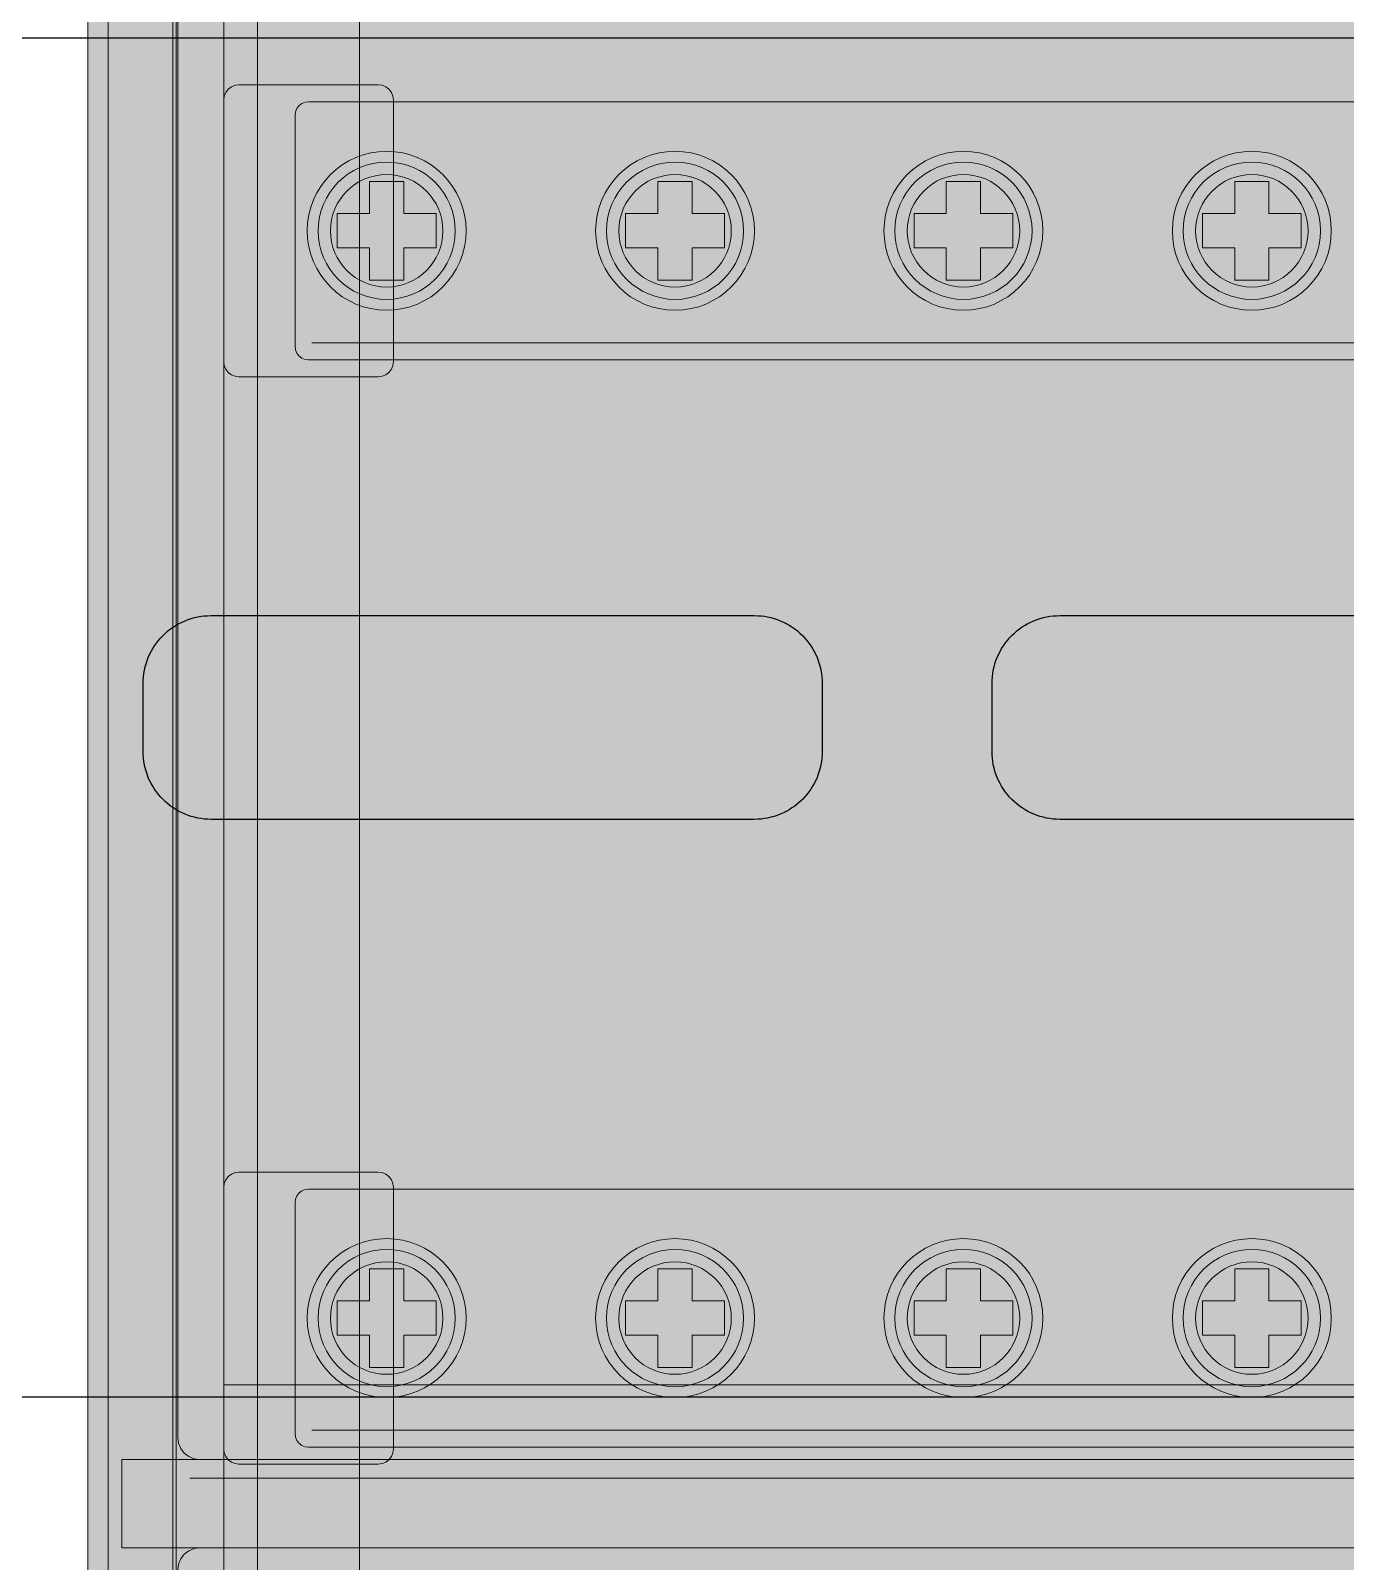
# Model space of a CAD drawing. Header units: millimetres. Extents: x 2517 to 4319, y 573 to 1664.
# Drawn here: x 2837.46 to 2876.18, y 631.24 to 676.32 of the extents above; entities that cross this region are included whole.
import ezdxf

# ---------------------------------------------------------------- set-up
doc = ezdxf.new("R2010")
doc.units = ezdxf.units.MM
for name, color, linetype, lineweight in [('EKF_DETAILS', 7, 'Continuous', 5), ('EKF_FILL', 7, 'Continuous', 5), ('EKF_OUTLINE', 7, 'Continuous', 13), ('EKF_TERMINALS', 7, 'Continuous', 5)]:
    doc.layers.add(name, color=color, linetype=linetype, lineweight=lineweight)

# ---------------------------------------------------------------- blocks, each defined once
blk = doc.blocks.new('*U7')
at = {"ltscale": 2}
blk.add_lwpolyline([(0, 20), (0, -20), (895.8, -20), (895.8, 20), (0, 20)], dxfattribs=at)
for points in [[(315.234, 3), (331.234, 3, -0.414214), (333.234, 1), (333.234, -1, -0.414214), (331.234, -3), (315.234, -3, -0.414214), (313.234, -1), (313.234, 1, -0.414214)], [(340.234, 3), (356.234, 3, -0.414214), (358.234, 1), (358.234, -1, -0.414214), (356.234, -3), (340.234, -3, -0.414214), (338.234, -1), (338.234, 1, -0.414214)]]:
    blk.add_lwpolyline(points, format="xyb", close=True, dxfattribs=at)
blk = doc.blocks.new('EKF_CM_4x15')
at = {"layer": 'EKF_FILL', "true_color": 0xe3e8e5}
blk.add_hatch(color=254, dxfattribs=at).paths.add_polyline_path([(135.3, 88.1), (135.611, 88.059), (135.9, 87.939), (136.149, 87.749), (136.339, 87.5), (136.459, 87.211), (136.5, 86.9), (136.5, 1.2), (136.459, 0.889), (136.339, 0.6), (136.149, 0.351), (135.9, 0.161), (135.611, 0.041), (135.3, 0), (1.2, 0), (0.889, 0.041), (0.6, 0.161), (0.351, 0.351), (0.161, 0.6), (0.041, 0.889), (0, 1.2), (0, 86.9), (0.041, 87.211), (0.161, 87.5), (0.351, 87.749), (0.6, 87.939), (0.889, 88.059), (1.2, 88.1)])
at = {"layer": 'EKF_FILL', "true_color": 0xe4e9e6}
blk.add_hatch(color=254, dxfattribs=at).paths.add_polyline_path([(1.8, 87.7), (2.007, 87.673), (2.2, 87.593), (2.366, 87.466), (2.493, 87.3), (2.573, 87.107), (2.6, 86.9), (2.6, 0.8), (2.573, 0.593), (2.493, 0.4), (2.366, 0.234), (2.2, 0.107), (2.007, 0.027), (1.8, 0), (0.8, 0), (0.593, 0.027), (0.4, 0.107), (0.234, 0.234), (0.107, 0.4), (0.027, 0.593), (0, 0.8), (0, 86.9), (0.027, 87.107), (0.107, 87.3), (0.234, 87.466), (0.4, 87.593), (0.593, 87.673), (0.8, 87.7)])
at = {"layer": 'EKF_FILL', "true_color": 0x55564e}
blk.add_hatch(color=251, dxfattribs=at).paths.add_polyline_path([(133.3, 87.7), (133.481, 87.676), (133.65, 87.606), (133.795, 87.495), (133.906, 87.35), (133.976, 87.181), (134, 87), (134, 1.4), (133.976, 1.219), (133.906, 1.05), (133.795, 0.905), (133.65, 0.794), (133.481, 0.724), (133.3, 0.7), (3.2, 0.7), (3.019, 0.724), (2.85, 0.794), (2.705, 0.905), (2.594, 1.05), (2.524, 1.219), (2.5, 1.4), (2.5, 87), (2.524, 87.181), (2.594, 87.35), (2.705, 87.495), (2.85, 87.606), (3.019, 87.676), (3.2, 87.7)])
at = {"layer": 'EKF_FILL', "true_color": 0x66665a}
blk.add_hatch(color=251, dxfattribs=at).paths.add_polyline_path([(132.1, 86.5), (132.204, 86.486), (132.3, 86.446), (132.383, 86.383), (132.446, 86.3), (132.486, 86.204), (132.5, 86.1), (132.5, 2.3), (132.486, 2.196), (132.446, 2.1), (132.383, 2.017), (132.3, 1.954), (132.204, 1.914), (132.1, 1.9), (4.4, 1.9), (4.296, 1.914), (4.2, 1.954), (4.117, 2.017), (4.054, 2.1), (4.014, 2.196), (4, 2.3), (4, 86.1), (4.014, 86.204), (4.054, 86.3), (4.117, 86.383), (4.2, 86.446), (4.296, 86.486), (4.4, 86.5)])
at = {"layer": 'EKF_FILL', "true_color": 0x7d7d6d}
blk.add_hatch(color=8, dxfattribs=at).paths.add_polyline_path([(5, 83.7), (8, 83.7), (8, 5), (5, 5)])
at = {"layer": 'EKF_FILL', "true_color": 0x56594c}
for points in [[(8.55, 63.981), (8.666, 63.965), (8.775, 63.92), (8.868, 63.849), (8.94, 63.756), (8.985, 63.647), (9, 63.531), (9, 55.831), (8.985, 55.714), (8.94, 55.606), (8.868, 55.512), (8.775, 55.441), (8.666, 55.396), (8.55, 55.381), (4.45, 55.381), (4.334, 55.396), (4.225, 55.441), (4.132, 55.512), (4.06, 55.606), (4.015, 55.714), (4, 55.831), (4, 63.531), (4.015, 63.647), (4.06, 63.756), (4.132, 63.849), (4.225, 63.92), (4.334, 63.965), (4.45, 63.981)], [(8.55, 31.963), (8.666, 31.948), (8.775, 31.903), (8.868, 31.832), (8.94, 31.738), (8.985, 31.63), (9, 31.514), (9, 23.814), (8.985, 23.697), (8.94, 23.589), (8.868, 23.495), (8.775, 23.424), (8.666, 23.379), (8.55, 23.363), (4.45, 23.363), (4.334, 23.379), (4.225, 23.424), (4.132, 23.495), (4.06, 23.589), (4.015, 23.697), (4, 23.814), (4, 31.514), (4.015, 31.63), (4.06, 31.738), (4.132, 31.832), (4.225, 31.903), (4.334, 31.948), (4.45, 31.963)]]:
    blk.add_hatch(color=251, dxfattribs=at).paths.add_polyline_path(points)
at = {"layer": 'EKF_FILL', "true_color": 0x8b805d}
for points in [[(130, 63.481), (130.104, 63.467), (130.2, 63.427), (130.283, 63.363), (130.346, 63.281), (130.386, 63.184), (130.4, 63.081), (130.4, 56.281), (130.386, 56.177), (130.346, 56.081), (130.283, 55.998), (130.2, 55.934), (130.104, 55.894), (130, 55.881), (6.5, 55.881), (6.396, 55.894), (6.3, 55.934), (6.217, 55.998), (6.154, 56.081), (6.114, 56.177), (6.1, 56.281), (6.1, 63.081), (6.114, 63.184), (6.154, 63.281), (6.217, 63.363), (6.3, 63.427), (6.396, 63.467), (6.5, 63.481)], [(130, 31.463), (130.104, 31.45), (130.2, 31.41), (130.283, 31.346), (130.346, 31.264), (130.386, 31.167), (130.4, 31.064), (130.4, 24.264), (130.386, 24.16), (130.346, 24.064), (130.283, 23.981), (130.2, 23.917), (130.104, 23.877), (130, 23.863), (6.5, 23.863), (6.396, 23.877), (6.3, 23.917), (6.217, 23.981), (6.154, 24.064), (6.114, 24.16), (6.1, 24.264), (6.1, 31.064), (6.114, 31.167), (6.154, 31.264), (6.217, 31.346), (6.3, 31.41), (6.396, 31.45), (6.5, 31.463)]]:
    blk.add_hatch(color=45, dxfattribs=at).paths.add_polyline_path(points)
at = {"layer": 'EKF_FILL', "true_color": 0x625f4e}
for points in [[(11.14, 59.681), (11.12, 59.375), (11.06, 59.075), (10.962, 58.785), (10.826, 58.511), (10.656, 58.256), (10.455, 58.026), (10.225, 57.824), (9.97, 57.654), (9.695, 57.519), (9.406, 57.42), (9.105, 57.361), (8.8, 57.341), (8.495, 57.361), (8.194, 57.42), (7.905, 57.519), (7.63, 57.654), (7.375, 57.824), (7.145, 58.026), (6.944, 58.256), (6.774, 58.511), (6.638, 58.785), (6.54, 59.075), (6.48, 59.375), (6.46, 59.681), (6.48, 59.986), (6.54, 60.286), (6.638, 60.576), (6.774, 60.851), (6.944, 61.105), (7.145, 61.335), (7.375, 61.537), (7.63, 61.707), (7.905, 61.842), (8.194, 61.941), (8.495, 62.001), (8.8, 62.021), (9.105, 62.001), (9.406, 61.941), (9.695, 61.842), (9.97, 61.707), (10.225, 61.537), (10.455, 61.335), (10.656, 61.105), (10.826, 60.851), (10.962, 60.576), (11.06, 60.286), (11.12, 59.986)], [(19.633, 59.681), (19.613, 59.375), (19.553, 59.075), (19.455, 58.785), (19.319, 58.511), (19.149, 58.256), (18.947, 58.026), (18.717, 57.824), (18.463, 57.654), (18.188, 57.519), (17.898, 57.42), (17.598, 57.361), (17.293, 57.341), (16.987, 57.361), (16.687, 57.42), (16.397, 57.519), (16.123, 57.654), (15.868, 57.824), (15.638, 58.026), (15.436, 58.256), (15.266, 58.511), (15.131, 58.785), (15.033, 59.075), (14.973, 59.375), (14.953, 59.681), (14.973, 59.986), (15.033, 60.286), (15.131, 60.576), (15.266, 60.851), (15.436, 61.105), (15.638, 61.335), (15.868, 61.537), (16.123, 61.707), (16.397, 61.842), (16.687, 61.941), (16.987, 62.001), (17.293, 62.021), (17.598, 62.001), (17.898, 61.941), (18.188, 61.842), (18.463, 61.707), (18.717, 61.537), (18.947, 61.335), (19.149, 61.105), (19.319, 60.851), (19.455, 60.576), (19.553, 60.286), (19.613, 59.986)], [(28.126, 59.681), (28.106, 59.375), (28.046, 59.075), (27.948, 58.785), (27.812, 58.511), (27.642, 58.256), (27.44, 58.026), (27.21, 57.824), (26.956, 57.654), (26.681, 57.519), (26.391, 57.42), (26.091, 57.361), (25.786, 57.341), (25.48, 57.361), (25.18, 57.42), (24.89, 57.519), (24.616, 57.654), (24.361, 57.824), (24.131, 58.026), (23.929, 58.256), (23.759, 58.511), (23.624, 58.785), (23.525, 59.075), (23.466, 59.375), (23.446, 59.681), (23.466, 59.986), (23.525, 60.286), (23.624, 60.576), (23.759, 60.851), (23.929, 61.105), (24.131, 61.335), (24.361, 61.537), (24.616, 61.707), (24.89, 61.842), (25.18, 61.941), (25.48, 62.001), (25.786, 62.021), (26.091, 62.001), (26.391, 61.941), (26.681, 61.842), (26.956, 61.707), (27.21, 61.537), (27.44, 61.335), (27.642, 61.105), (27.812, 60.851), (27.948, 60.576), (28.046, 60.286), (28.106, 59.986)], [(36.619, 59.681), (36.599, 59.375), (36.539, 59.075), (36.44, 58.785), (36.305, 58.511), (36.135, 58.256), (35.933, 58.026), (35.703, 57.824), (35.449, 57.654), (35.174, 57.519), (34.884, 57.42), (34.584, 57.361), (34.279, 57.341), (33.973, 57.361), (33.673, 57.42), (33.383, 57.519), (33.109, 57.654), (32.854, 57.824), (32.624, 58.026), (32.422, 58.256), (32.252, 58.511), (32.117, 58.785), (32.018, 59.075), (31.959, 59.375), (31.939, 59.681), (31.959, 59.986), (32.018, 60.286), (32.117, 60.576), (32.252, 60.851), (32.422, 61.105), (32.624, 61.335), (32.854, 61.537), (33.109, 61.707), (33.383, 61.842), (33.673, 61.941), (33.973, 62.001), (34.279, 62.021), (34.584, 62.001), (34.884, 61.941), (35.174, 61.842), (35.449, 61.707), (35.703, 61.537), (35.933, 61.335), (36.135, 61.105), (36.305, 60.851), (36.44, 60.576), (36.539, 60.286), (36.599, 59.986)], [(11.14, 27.664), (11.12, 27.358), (11.06, 27.058), (10.962, 26.768), (10.826, 26.494), (10.656, 26.239), (10.455, 26.009), (10.225, 25.807), (9.97, 25.637), (9.695, 25.502), (9.406, 25.403), (9.105, 25.344), (8.8, 25.324), (8.495, 25.344), (8.194, 25.403), (7.905, 25.502), (7.63, 25.637), (7.375, 25.807), (7.145, 26.009), (6.944, 26.239), (6.774, 26.494), (6.638, 26.768), (6.54, 27.058), (6.48, 27.358), (6.46, 27.664), (6.48, 27.969), (6.54, 28.269), (6.638, 28.559), (6.774, 28.834), (6.944, 29.088), (7.145, 29.318), (7.375, 29.52), (7.63, 29.69), (7.905, 29.825), (8.194, 29.924), (8.495, 29.983), (8.8, 30.004), (9.105, 29.983), (9.406, 29.924), (9.695, 29.825), (9.97, 29.69), (10.225, 29.52), (10.455, 29.318), (10.656, 29.088), (10.826, 28.834), (10.962, 28.559), (11.06, 28.269), (11.12, 27.969)], [(19.633, 27.664), (19.613, 27.358), (19.553, 27.058), (19.455, 26.768), (19.319, 26.494), (19.149, 26.239), (18.947, 26.009), (18.717, 25.807), (18.463, 25.637), (18.188, 25.502), (17.898, 25.403), (17.598, 25.344), (17.293, 25.324), (16.987, 25.344), (16.687, 25.403), (16.397, 25.502), (16.123, 25.637), (15.868, 25.807), (15.638, 26.009), (15.436, 26.239), (15.266, 26.494), (15.131, 26.768), (15.033, 27.058), (14.973, 27.358), (14.953, 27.664), (14.973, 27.969), (15.033, 28.269), (15.131, 28.559), (15.266, 28.834), (15.436, 29.088), (15.638, 29.318), (15.868, 29.52), (16.123, 29.69), (16.397, 29.825), (16.687, 29.924), (16.987, 29.983), (17.293, 30.004), (17.598, 29.983), (17.898, 29.924), (18.188, 29.825), (18.463, 29.69), (18.717, 29.52), (18.947, 29.318), (19.149, 29.088), (19.319, 28.834), (19.455, 28.559), (19.553, 28.269), (19.613, 27.969)], [(28.126, 27.664), (28.106, 27.358), (28.046, 27.058), (27.948, 26.768), (27.812, 26.494), (27.642, 26.239), (27.44, 26.009), (27.21, 25.807), (26.956, 25.637), (26.681, 25.502), (26.391, 25.403), (26.091, 25.344), (25.786, 25.324), (25.48, 25.344), (25.18, 25.403), (24.89, 25.502), (24.616, 25.637), (24.361, 25.807), (24.131, 26.009), (23.929, 26.239), (23.759, 26.494), (23.624, 26.768), (23.525, 27.058), (23.466, 27.358), (23.446, 27.664), (23.466, 27.969), (23.525, 28.269), (23.624, 28.559), (23.759, 28.834), (23.929, 29.088), (24.131, 29.318), (24.361, 29.52), (24.616, 29.69), (24.89, 29.825), (25.18, 29.924), (25.48, 29.983), (25.786, 30.004), (26.091, 29.983), (26.391, 29.924), (26.681, 29.825), (26.956, 29.69), (27.21, 29.52), (27.44, 29.318), (27.642, 29.088), (27.812, 28.834), (27.948, 28.559), (28.046, 28.269), (28.106, 27.969)], [(36.619, 27.664), (36.599, 27.358), (36.539, 27.058), (36.44, 26.768), (36.305, 26.494), (36.135, 26.239), (35.933, 26.009), (35.703, 25.807), (35.449, 25.637), (35.174, 25.502), (34.884, 25.403), (34.584, 25.344), (34.279, 25.324), (33.973, 25.344), (33.673, 25.403), (33.383, 25.502), (33.109, 25.637), (32.854, 25.807), (32.624, 26.009), (32.422, 26.239), (32.252, 26.494), (32.117, 26.768), (32.018, 27.058), (31.959, 27.358), (31.939, 27.664), (31.959, 27.969), (32.018, 28.269), (32.117, 28.559), (32.252, 28.834), (32.422, 29.088), (32.624, 29.318), (32.854, 29.52), (33.109, 29.69), (33.383, 29.825), (33.673, 29.924), (33.973, 29.983), (34.279, 30.004), (34.584, 29.983), (34.884, 29.924), (35.174, 29.825), (35.449, 29.69), (35.703, 29.52), (35.933, 29.318), (36.135, 29.088), (36.305, 28.834), (36.44, 28.559), (36.539, 28.269), (36.599, 27.969)]]:
    blk.add_hatch(color=251, dxfattribs=at).paths.add_polyline_path(points)
at = {"layer": 'EKF_FILL', "true_color": 0x909087}
for points in [[(10.82, 59.681), (10.803, 59.417), (10.751, 59.158), (10.666, 58.908), (10.549, 58.671), (10.403, 58.451), (10.228, 58.252), (10.03, 58.078), (9.81, 57.931), (9.573, 57.814), (9.323, 57.729), (9.064, 57.678), (8.8, 57.661), (8.536, 57.678), (8.277, 57.729), (8.027, 57.814), (7.79, 57.931), (7.57, 58.078), (7.372, 58.252), (7.197, 58.451), (7.051, 58.671), (6.934, 58.908), (6.849, 59.158), (6.797, 59.417), (6.78, 59.681), (6.797, 59.944), (6.849, 60.203), (6.934, 60.454), (7.051, 60.691), (7.197, 60.91), (7.372, 61.109), (7.57, 61.283), (7.79, 61.43), (8.027, 61.547), (8.277, 61.632), (8.536, 61.683), (8.8, 61.701), (9.064, 61.683), (9.323, 61.632), (9.573, 61.547), (9.81, 61.43), (10.03, 61.283), (10.228, 61.109), (10.403, 60.91), (10.549, 60.691), (10.666, 60.454), (10.751, 60.203), (10.803, 59.944)], [(19.313, 59.681), (19.296, 59.417), (19.244, 59.158), (19.159, 58.908), (19.042, 58.671), (18.895, 58.451), (18.721, 58.252), (18.523, 58.078), (18.303, 57.931), (18.066, 57.814), (17.816, 57.729), (17.557, 57.678), (17.293, 57.661), (17.029, 57.678), (16.77, 57.729), (16.52, 57.814), (16.283, 57.931), (16.063, 58.078), (15.865, 58.252), (15.69, 58.451), (15.543, 58.671), (15.427, 58.908), (15.342, 59.158), (15.29, 59.417), (15.273, 59.681), (15.29, 59.944), (15.342, 60.203), (15.427, 60.454), (15.543, 60.691), (15.69, 60.91), (15.865, 61.109), (16.063, 61.283), (16.283, 61.43), (16.52, 61.547), (16.77, 61.632), (17.029, 61.683), (17.293, 61.701), (17.557, 61.683), (17.816, 61.632), (18.066, 61.547), (18.303, 61.43), (18.523, 61.283), (18.721, 61.109), (18.895, 60.91), (19.042, 60.691), (19.159, 60.454), (19.244, 60.203), (19.296, 59.944)], [(27.806, 59.681), (27.788, 59.417), (27.737, 59.158), (27.652, 58.908), (27.535, 58.671), (27.388, 58.451), (27.214, 58.252), (27.015, 58.078), (26.796, 57.931), (26.559, 57.814), (26.309, 57.729), (26.049, 57.678), (25.786, 57.661), (25.522, 57.678), (25.263, 57.729), (25.013, 57.814), (24.776, 57.931), (24.556, 58.078), (24.357, 58.252), (24.183, 58.451), (24.036, 58.671), (23.919, 58.908), (23.835, 59.158), (23.783, 59.417), (23.766, 59.681), (23.783, 59.944), (23.835, 60.203), (23.919, 60.454), (24.036, 60.691), (24.183, 60.91), (24.357, 61.109), (24.556, 61.283), (24.776, 61.43), (25.013, 61.547), (25.263, 61.632), (25.522, 61.683), (25.786, 61.701), (26.049, 61.683), (26.309, 61.632), (26.559, 61.547), (26.796, 61.43), (27.015, 61.283), (27.214, 61.109), (27.388, 60.91), (27.535, 60.691), (27.652, 60.454), (27.737, 60.203), (27.788, 59.944)], [(36.299, 59.681), (36.281, 59.417), (36.23, 59.158), (36.145, 58.908), (36.028, 58.671), (35.881, 58.451), (35.707, 58.252), (35.508, 58.078), (35.289, 57.931), (35.052, 57.814), (34.801, 57.729), (34.542, 57.678), (34.279, 57.661), (34.015, 57.678), (33.756, 57.729), (33.506, 57.814), (33.269, 57.931), (33.049, 58.078), (32.85, 58.252), (32.676, 58.451), (32.529, 58.671), (32.412, 58.908), (32.327, 59.158), (32.276, 59.417), (32.259, 59.681), (32.276, 59.944), (32.327, 60.203), (32.412, 60.454), (32.529, 60.691), (32.676, 60.91), (32.85, 61.109), (33.049, 61.283), (33.269, 61.43), (33.506, 61.547), (33.756, 61.632), (34.015, 61.683), (34.279, 61.701), (34.542, 61.683), (34.801, 61.632), (35.052, 61.547), (35.289, 61.43), (35.508, 61.283), (35.707, 61.109), (35.881, 60.91), (36.028, 60.691), (36.145, 60.454), (36.23, 60.203), (36.281, 59.944)], [(10.82, 27.664), (10.803, 27.4), (10.751, 27.141), (10.666, 26.89), (10.549, 26.654), (10.403, 26.434), (10.228, 26.235), (10.03, 26.061), (9.81, 25.914), (9.573, 25.797), (9.323, 25.712), (9.064, 25.661), (8.8, 25.643), (8.536, 25.661), (8.277, 25.712), (8.027, 25.797), (7.79, 25.914), (7.57, 26.061), (7.372, 26.235), (7.197, 26.434), (7.051, 26.654), (6.934, 26.89), (6.849, 27.141), (6.797, 27.4), (6.78, 27.664), (6.797, 27.927), (6.849, 28.186), (6.934, 28.437), (7.051, 28.674), (7.197, 28.893), (7.372, 29.092), (7.57, 29.266), (7.79, 29.413), (8.027, 29.53), (8.277, 29.615), (8.536, 29.666), (8.8, 29.684), (9.064, 29.666), (9.323, 29.615), (9.573, 29.53), (9.81, 29.413), (10.03, 29.266), (10.228, 29.092), (10.403, 28.893), (10.549, 28.674), (10.666, 28.437), (10.751, 28.186), (10.803, 27.927)], [(19.313, 27.664), (19.296, 27.4), (19.244, 27.141), (19.159, 26.89), (19.042, 26.654), (18.895, 26.434), (18.721, 26.235), (18.523, 26.061), (18.303, 25.914), (18.066, 25.797), (17.816, 25.712), (17.557, 25.661), (17.293, 25.643), (17.029, 25.661), (16.77, 25.712), (16.52, 25.797), (16.283, 25.914), (16.063, 26.061), (15.865, 26.235), (15.69, 26.434), (15.543, 26.654), (15.427, 26.89), (15.342, 27.141), (15.29, 27.4), (15.273, 27.664), (15.29, 27.927), (15.342, 28.186), (15.427, 28.437), (15.543, 28.674), (15.69, 28.893), (15.865, 29.092), (16.063, 29.266), (16.283, 29.413), (16.52, 29.53), (16.77, 29.615), (17.029, 29.666), (17.293, 29.684), (17.557, 29.666), (17.816, 29.615), (18.066, 29.53), (18.303, 29.413), (18.523, 29.266), (18.721, 29.092), (18.895, 28.893), (19.042, 28.674), (19.159, 28.437), (19.244, 28.186), (19.296, 27.927)], [(27.806, 27.664), (27.788, 27.4), (27.737, 27.141), (27.652, 26.89), (27.535, 26.654), (27.388, 26.434), (27.214, 26.235), (27.015, 26.061), (26.796, 25.914), (26.559, 25.797), (26.309, 25.712), (26.049, 25.661), (25.786, 25.643), (25.522, 25.661), (25.263, 25.712), (25.013, 25.797), (24.776, 25.914), (24.556, 26.061), (24.357, 26.235), (24.183, 26.434), (24.036, 26.654), (23.919, 26.89), (23.835, 27.141), (23.783, 27.4), (23.766, 27.664), (23.783, 27.927), (23.835, 28.186), (23.919, 28.437), (24.036, 28.674), (24.183, 28.893), (24.357, 29.092), (24.556, 29.266), (24.776, 29.413), (25.013, 29.53), (25.263, 29.615), (25.522, 29.666), (25.786, 29.684), (26.049, 29.666), (26.309, 29.615), (26.559, 29.53), (26.796, 29.413), (27.015, 29.266), (27.214, 29.092), (27.388, 28.893), (27.535, 28.674), (27.652, 28.437), (27.737, 28.186), (27.788, 27.927)], [(36.299, 27.664), (36.281, 27.4), (36.23, 27.141), (36.145, 26.89), (36.028, 26.654), (35.881, 26.434), (35.707, 26.235), (35.508, 26.061), (35.289, 25.914), (35.052, 25.797), (34.801, 25.712), (34.542, 25.661), (34.279, 25.643), (34.015, 25.661), (33.756, 25.712), (33.506, 25.797), (33.269, 25.914), (33.049, 26.061), (32.85, 26.235), (32.676, 26.434), (32.529, 26.654), (32.412, 26.89), (32.327, 27.141), (32.276, 27.4), (32.259, 27.664), (32.276, 27.927), (32.327, 28.186), (32.412, 28.437), (32.529, 28.674), (32.676, 28.893), (32.85, 29.092), (33.049, 29.266), (33.269, 29.413), (33.506, 29.53), (33.756, 29.615), (34.015, 29.666), (34.279, 29.684), (34.542, 29.666), (34.801, 29.615), (35.052, 29.53), (35.289, 29.413), (35.508, 29.266), (35.707, 29.092), (35.881, 28.893), (36.028, 28.674), (36.145, 28.437), (36.23, 28.186), (36.281, 27.927)]]:
    blk.add_hatch(color=252, dxfattribs=at).paths.add_polyline_path(points)
at = {"layer": 'EKF_FILL', "true_color": 0x797d75}
for points in [[(10.456, 59.681), (10.442, 59.464), (10.4, 59.252), (10.33, 59.047), (10.234, 58.852), (10.114, 58.672), (9.971, 58.509), (9.808, 58.366), (9.628, 58.246), (9.434, 58.15), (9.229, 58.081), (9.016, 58.038), (8.8, 58.024), (8.584, 58.038), (8.371, 58.081), (8.166, 58.15), (7.972, 58.246), (7.792, 58.366), (7.629, 58.509), (7.486, 58.672), (7.366, 58.852), (7.27, 59.047), (7.2, 59.252), (7.158, 59.464), (7.144, 59.681), (7.158, 59.897), (7.2, 60.109), (7.27, 60.314), (7.366, 60.509), (7.486, 60.689), (7.629, 60.852), (7.792, 60.995), (7.972, 61.115), (8.166, 61.211), (8.371, 61.281), (8.584, 61.323), (8.8, 61.337), (9.016, 61.323), (9.229, 61.281), (9.434, 61.211), (9.628, 61.115), (9.808, 60.995), (9.971, 60.852), (10.114, 60.689), (10.234, 60.509), (10.33, 60.314), (10.4, 60.109), (10.442, 59.897)], [(18.949, 59.681), (18.935, 59.464), (18.893, 59.252), (18.823, 59.047), (18.727, 58.852), (18.607, 58.672), (18.464, 58.509), (18.301, 58.366), (18.121, 58.246), (17.927, 58.15), (17.722, 58.081), (17.509, 58.038), (17.293, 58.024), (17.077, 58.038), (16.864, 58.081), (16.659, 58.15), (16.465, 58.246), (16.285, 58.366), (16.122, 58.509), (15.979, 58.672), (15.858, 58.852), (15.763, 59.047), (15.693, 59.252), (15.651, 59.464), (15.636, 59.681), (15.651, 59.897), (15.693, 60.109), (15.763, 60.314), (15.858, 60.509), (15.979, 60.689), (16.122, 60.852), (16.285, 60.995), (16.465, 61.115), (16.659, 61.211), (16.864, 61.281), (17.077, 61.323), (17.293, 61.337), (17.509, 61.323), (17.722, 61.281), (17.927, 61.211), (18.121, 61.115), (18.301, 60.995), (18.464, 60.852), (18.607, 60.689), (18.727, 60.509), (18.823, 60.314), (18.893, 60.109), (18.935, 59.897)], [(27.442, 59.681), (27.428, 59.464), (27.386, 59.252), (27.316, 59.047), (27.22, 58.852), (27.1, 58.672), (26.957, 58.509), (26.794, 58.366), (26.614, 58.246), (26.42, 58.15), (26.214, 58.081), (26.002, 58.038), (25.786, 58.024), (25.57, 58.038), (25.357, 58.081), (25.152, 58.15), (24.958, 58.246), (24.777, 58.366), (24.614, 58.509), (24.472, 58.672), (24.351, 58.852), (24.255, 59.047), (24.186, 59.252), (24.143, 59.464), (24.129, 59.681), (24.143, 59.897), (24.186, 60.109), (24.255, 60.314), (24.351, 60.509), (24.472, 60.689), (24.614, 60.852), (24.777, 60.995), (24.958, 61.115), (25.152, 61.211), (25.357, 61.281), (25.57, 61.323), (25.786, 61.337), (26.002, 61.323), (26.214, 61.281), (26.42, 61.211), (26.614, 61.115), (26.794, 60.995), (26.957, 60.852), (27.1, 60.689), (27.22, 60.509), (27.316, 60.314), (27.386, 60.109), (27.428, 59.897)], [(35.935, 59.681), (35.921, 59.464), (35.879, 59.252), (35.809, 59.047), (35.713, 58.852), (35.593, 58.672), (35.45, 58.509), (35.287, 58.366), (35.107, 58.246), (34.912, 58.15), (34.707, 58.081), (34.495, 58.038), (34.279, 58.024), (34.062, 58.038), (33.85, 58.081), (33.645, 58.15), (33.45, 58.246), (33.27, 58.366), (33.107, 58.509), (32.964, 58.672), (32.844, 58.852), (32.748, 59.047), (32.679, 59.252), (32.636, 59.464), (32.622, 59.681), (32.636, 59.897), (32.679, 60.109), (32.748, 60.314), (32.844, 60.509), (32.964, 60.689), (33.107, 60.852), (33.27, 60.995), (33.45, 61.115), (33.645, 61.211), (33.85, 61.281), (34.062, 61.323), (34.279, 61.337), (34.495, 61.323), (34.707, 61.281), (34.912, 61.211), (35.107, 61.115), (35.287, 60.995), (35.45, 60.852), (35.593, 60.689), (35.713, 60.509), (35.809, 60.314), (35.879, 60.109), (35.921, 59.897)], [(10.456, 27.664), (10.442, 27.447), (10.4, 27.235), (10.33, 27.03), (10.234, 26.835), (10.114, 26.655), (9.971, 26.492), (9.808, 26.349), (9.628, 26.229), (9.434, 26.133), (9.229, 26.064), (9.016, 26.021), (8.8, 26.007), (8.584, 26.021), (8.371, 26.064), (8.166, 26.133), (7.972, 26.229), (7.792, 26.349), (7.629, 26.492), (7.486, 26.655), (7.366, 26.835), (7.27, 27.03), (7.2, 27.235), (7.158, 27.447), (7.144, 27.664), (7.158, 27.88), (7.2, 28.092), (7.27, 28.297), (7.366, 28.492), (7.486, 28.672), (7.629, 28.835), (7.792, 28.978), (7.972, 29.098), (8.166, 29.194), (8.371, 29.263), (8.584, 29.306), (8.8, 29.32), (9.016, 29.306), (9.229, 29.263), (9.434, 29.194), (9.628, 29.098), (9.808, 28.978), (9.971, 28.835), (10.114, 28.672), (10.234, 28.492), (10.33, 28.297), (10.4, 28.092), (10.442, 27.88)], [(18.949, 27.664), (18.935, 27.447), (18.893, 27.235), (18.823, 27.03), (18.727, 26.835), (18.607, 26.655), (18.464, 26.492), (18.301, 26.349), (18.121, 26.229), (17.927, 26.133), (17.722, 26.064), (17.509, 26.021), (17.293, 26.007), (17.077, 26.021), (16.864, 26.064), (16.659, 26.133), (16.465, 26.229), (16.285, 26.349), (16.122, 26.492), (15.979, 26.655), (15.858, 26.835), (15.763, 27.03), (15.693, 27.235), (15.651, 27.447), (15.636, 27.664), (15.651, 27.88), (15.693, 28.092), (15.763, 28.297), (15.858, 28.492), (15.979, 28.672), (16.122, 28.835), (16.285, 28.978), (16.465, 29.098), (16.659, 29.194), (16.864, 29.263), (17.077, 29.306), (17.293, 29.32), (17.509, 29.306), (17.722, 29.263), (17.927, 29.194), (18.121, 29.098), (18.301, 28.978), (18.464, 28.835), (18.607, 28.672), (18.727, 28.492), (18.823, 28.297), (18.893, 28.092), (18.935, 27.88)], [(27.442, 27.664), (27.428, 27.447), (27.386, 27.235), (27.316, 27.03), (27.22, 26.835), (27.1, 26.655), (26.957, 26.492), (26.794, 26.349), (26.614, 26.229), (26.42, 26.133), (26.214, 26.064), (26.002, 26.021), (25.786, 26.007), (25.57, 26.021), (25.357, 26.064), (25.152, 26.133), (24.958, 26.229), (24.777, 26.349), (24.614, 26.492), (24.472, 26.655), (24.351, 26.835), (24.255, 27.03), (24.186, 27.235), (24.143, 27.447), (24.129, 27.664), (24.143, 27.88), (24.186, 28.092), (24.255, 28.297), (24.351, 28.492), (24.472, 28.672), (24.614, 28.835), (24.777, 28.978), (24.958, 29.098), (25.152, 29.194), (25.357, 29.263), (25.57, 29.306), (25.786, 29.32), (26.002, 29.306), (26.214, 29.263), (26.42, 29.194), (26.614, 29.098), (26.794, 28.978), (26.957, 28.835), (27.1, 28.672), (27.22, 28.492), (27.316, 28.297), (27.386, 28.092), (27.428, 27.88)], [(35.935, 27.664), (35.921, 27.447), (35.879, 27.235), (35.809, 27.03), (35.713, 26.835), (35.593, 26.655), (35.45, 26.492), (35.287, 26.349), (35.107, 26.229), (34.912, 26.133), (34.707, 26.064), (34.495, 26.021), (34.279, 26.007), (34.062, 26.021), (33.85, 26.064), (33.645, 26.133), (33.45, 26.229), (33.27, 26.349), (33.107, 26.492), (32.964, 26.655), (32.844, 26.835), (32.748, 27.03), (32.679, 27.235), (32.636, 27.447), (32.622, 27.664), (32.636, 27.88), (32.679, 28.092), (32.748, 28.297), (32.844, 28.492), (32.964, 28.672), (33.107, 28.835), (33.27, 28.978), (33.45, 29.098), (33.645, 29.194), (33.85, 29.263), (34.062, 29.306), (34.279, 29.32), (34.495, 29.306), (34.707, 29.263), (34.912, 29.194), (35.107, 29.098), (35.287, 28.978), (35.45, 28.835), (35.593, 28.672), (35.713, 28.492), (35.809, 28.297), (35.879, 28.092), (35.921, 27.88)]]:
    blk.add_hatch(color=8, dxfattribs=at).paths.add_polyline_path(points)
at = {"layer": 'EKF_FILL', "true_color": 0x40473f}
for points in [[(8.295, 61.135), (9.305, 61.135), (9.305, 60.186), (10.254, 60.186), (10.254, 59.176), (9.305, 59.176), (9.305, 58.226), (8.295, 58.226), (8.295, 59.176), (7.346, 59.176), (7.346, 60.186), (8.295, 60.186)], [(16.788, 61.135), (17.798, 61.135), (17.798, 60.186), (18.747, 60.186), (18.747, 59.176), (17.798, 59.176), (17.798, 58.226), (16.788, 58.226), (16.788, 59.176), (15.838, 59.176), (15.838, 60.186), (16.788, 60.186)], [(25.281, 61.135), (26.291, 61.135), (26.291, 60.186), (27.24, 60.186), (27.24, 59.176), (26.291, 59.176), (26.291, 58.226), (25.281, 58.226), (25.281, 59.176), (24.331, 59.176), (24.331, 60.186), (25.281, 60.186)], [(33.774, 61.135), (34.784, 61.135), (34.784, 60.186), (35.733, 60.186), (35.733, 59.176), (34.784, 59.176), (34.784, 58.226), (33.774, 58.226), (33.774, 59.176), (32.824, 59.176), (32.824, 60.186), (33.774, 60.186)], [(8.295, 29.118), (9.305, 29.118), (9.305, 28.169), (10.254, 28.169), (10.254, 27.159), (9.305, 27.159), (9.305, 26.209), (8.295, 26.209), (8.295, 27.159), (7.346, 27.159), (7.346, 28.169), (8.295, 28.169)], [(16.788, 29.118), (17.798, 29.118), (17.798, 28.169), (18.747, 28.169), (18.747, 27.159), (17.798, 27.159), (17.798, 26.209), (16.788, 26.209), (16.788, 27.159), (15.838, 27.159), (15.838, 28.169), (16.788, 28.169)], [(25.281, 29.118), (26.291, 29.118), (26.291, 28.169), (27.24, 28.169), (27.24, 27.159), (26.291, 27.159), (26.291, 26.209), (25.281, 26.209), (25.281, 27.159), (24.331, 27.159), (24.331, 28.169), (25.281, 28.169)], [(33.774, 29.118), (34.784, 29.118), (34.784, 28.169), (35.733, 28.169), (35.733, 27.159), (34.784, 27.159), (34.784, 26.209), (33.774, 26.209), (33.774, 27.159), (32.824, 27.159), (32.824, 28.169), (33.774, 28.169)]]:
    blk.add_hatch(color=69, dxfattribs=at).paths.add_polyline_path(points)
at = {"layer": 'EKF_FILL', "true_color": 0x383e35}
blk.add_hatch(color=250, dxfattribs=at).paths.add_polyline_path([(3.1, 25.5), (133.4, 25.5), (133.4, 24), (3.1, 24)])
at = {"layer": 'EKF_FILL', "true_color": 0x343930}
blk.add_hatch(color=250, dxfattribs=at).paths.add_polyline_path([(1, 23.5), (135.5, 23.5), (135.5, 20.9), (1, 20.9)])
at = {"layer": 'EKF_DETAILS', "color": 7, "lineweight": 5, "true_color": 0xffffff}
blk.add_line((0.6, 86.7), (0.6, 1), dxfattribs=at)
at = {"layer": 'EKF_DETAILS', "color": 252, "lineweight": 5, "true_color": 0x9a9d8e}
blk.add_line((4, 25.7), (132.5, 25.7), dxfattribs=at)
at = {"layer": 'EKF_DETAILS', "color": 252, "lineweight": 5, "true_color": 0x8b9083}
blk.add_line((3, 22.95), (133.5, 22.95), dxfattribs=at)
at = {"layer": 'EKF_DETAILS', "color": 251, "lineweight": 5, "true_color": 0x485046}
blk.add_lwpolyline([(0, 0.8), (0, 86.9), (0.027, 87.107), (0.107, 87.3), (0.234, 87.466), (0.4, 87.593), (0.593, 87.673), (0.8, 87.7), (1.8, 87.7), (2.007, 87.673), (2.2, 87.593), (2.366, 87.466), (2.493, 87.3), (2.573, 87.107), (2.6, 86.9), (2.6, 0.8)], dxfattribs=at)
at = {"layer": 'EKF_DETAILS', "color": 250, "lineweight": 5, "true_color": 0x282d29}
blk.add_lwpolyline([(133.3, 0.7), (3.2, 0.7), (3.019, 0.724), (2.85, 0.794), (2.705, 0.905), (2.594, 1.05), (2.524, 1.219), (2.5, 1.4), (2.5, 87), (2.524, 87.181), (2.594, 87.35), (2.705, 87.495), (2.85, 87.606), (3.019, 87.676), (3.2, 87.7), (133.3, 87.7)], dxfattribs=at)
at = {"layer": 'EKF_DETAILS', "color": 252, "lineweight": 5, "true_color": 0x8e9188}
blk.add_lwpolyline([(132.1, 1.9), (4.4, 1.9), (4.296, 1.914), (4.2, 1.954), (4.117, 2.017), (4.054, 2.1), (4.014, 2.196), (4, 2.3), (4, 86.1), (4.014, 86.204), (4.054, 86.3), (4.117, 86.383), (4.2, 86.446), (4.296, 86.486), (4.4, 86.5), (132.1, 86.5)], dxfattribs=at)
at = {"layer": 'EKF_DETAILS', "color": 59, "lineweight": 5, "true_color": 0x484d42}
blk.add_lwpolyline([(5, 83.7), (8, 83.7), (8, 5), (5, 5)], close=True, dxfattribs=at)
at = {"layer": 'EKF_DETAILS', "color": 250, "lineweight": 5, "true_color": 0x30372f}
for points in [[(133.2, 23.5), (3.3, 23.5), (3.132, 23.522), (2.975, 23.587), (2.84, 23.69), (2.737, 23.825), (2.672, 23.982), (2.65, 24.15), (2.65, 67.45), (2.672, 67.618), (2.737, 67.775), (2.84, 67.91), (2.975, 68.013), (3.132, 68.078), (3.3, 68.1), (133.2, 68.1)], [(133.2, 1), (3.3, 1), (3.132, 1.022), (2.975, 1.087), (2.84, 1.19), (2.737, 1.325), (2.672, 1.482), (2.65, 1.65), (2.65, 20.25), (2.672, 20.418), (2.737, 20.575), (2.84, 20.71), (2.975, 20.813), (3.132, 20.878), (3.3, 20.9), (133.2, 20.9)]]:
    blk.add_lwpolyline(points, dxfattribs=at)
at = {"layer": 'EKF_DETAILS', "color": 69, "lineweight": 5, "true_color": 0x40463b}
for points in [[(8.55, 63.981), (8.666, 63.965), (8.775, 63.92), (8.868, 63.849), (8.94, 63.756), (8.985, 63.647), (9, 63.531), (9, 55.831), (8.985, 55.714), (8.94, 55.606), (8.868, 55.512), (8.775, 55.441), (8.666, 55.396), (8.55, 55.381), (4.45, 55.381), (4.334, 55.396), (4.225, 55.441), (4.132, 55.512), (4.06, 55.606), (4.015, 55.714), (4, 55.831), (4, 63.531), (4.015, 63.647), (4.06, 63.756), (4.132, 63.849), (4.225, 63.92), (4.334, 63.965), (4.45, 63.981)], [(8.55, 31.963), (8.666, 31.948), (8.775, 31.903), (8.868, 31.832), (8.94, 31.738), (8.985, 31.63), (9, 31.514), (9, 23.814), (8.985, 23.697), (8.94, 23.589), (8.868, 23.495), (8.775, 23.424), (8.666, 23.379), (8.55, 23.363), (4.45, 23.363), (4.334, 23.379), (4.225, 23.424), (4.132, 23.495), (4.06, 23.589), (4.015, 23.697), (4, 23.814), (4, 31.514), (4.015, 31.63), (4.06, 31.738), (4.132, 31.832), (4.225, 31.903), (4.334, 31.948), (4.45, 31.963)]]:
    blk.add_lwpolyline(points, close=True, dxfattribs=at)
at = {"layer": 'EKF_DETAILS', "color": 250, "lineweight": 5, "true_color": 0x292f28}
blk.add_lwpolyline([(1, 23.5), (135.5, 23.5), (135.5, 20.9), (1, 20.9)], close=True, dxfattribs=at)
at = {"layer": 'EKF_OUTLINE', "color": 250, "lineweight": 13, "true_color": 0x303733}
blk.add_lwpolyline([(135.3, 0), (1.2, 0), (0.889, 0.041), (0.6, 0.161), (0.351, 0.351), (0.161, 0.6), (0.041, 0.889), (0, 1.2), (0, 86.9), (0.041, 87.211), (0.161, 87.5), (0.351, 87.749), (0.6, 87.939), (0.889, 88.059), (1.2, 88.1), (135.3, 88.1)], dxfattribs=at)
at = {"layer": 'EKF_TERMINALS', "color": 33, "lineweight": 5, "true_color": 0xb1a078}
for p, q in [((6.6, 56.381), (129.9, 56.381)), ((6.6, 24.363), (129.9, 24.363))]:
    blk.add_line(p, q, dxfattribs=at)
at = {"layer": 'EKF_TERMINALS', "color": 59, "lineweight": 5, "true_color": 0x4b4e3f}
for points in [[(130, 55.881), (6.5, 55.881), (6.396, 55.894), (6.3, 55.934), (6.217, 55.998), (6.154, 56.081), (6.114, 56.177), (6.1, 56.281), (6.1, 63.081), (6.114, 63.184), (6.154, 63.281), (6.217, 63.363), (6.3, 63.427), (6.396, 63.467), (6.5, 63.481), (130, 63.481)], [(130, 23.863), (6.5, 23.863), (6.396, 23.877), (6.3, 23.917), (6.217, 23.981), (6.154, 24.064), (6.114, 24.16), (6.1, 24.264), (6.1, 31.064), (6.114, 31.167), (6.154, 31.264), (6.217, 31.346), (6.3, 31.41), (6.396, 31.45), (6.5, 31.463), (130, 31.463)]]:
    blk.add_lwpolyline(points, dxfattribs=at)
at = {"layer": 'EKF_TERMINALS', "color": 250, "lineweight": 5, "true_color": 0x333a33}
for points in [[(8.295, 61.135), (9.305, 61.135), (9.305, 60.186), (10.254, 60.186), (10.254, 59.176), (9.305, 59.176), (9.305, 58.226), (8.295, 58.226), (8.295, 59.176), (7.346, 59.176), (7.346, 60.186), (8.295, 60.186)], [(16.788, 61.135), (17.798, 61.135), (17.798, 60.186), (18.747, 60.186), (18.747, 59.176), (17.798, 59.176), (17.798, 58.226), (16.788, 58.226), (16.788, 59.176), (15.838, 59.176), (15.838, 60.186), (16.788, 60.186)], [(25.281, 61.135), (26.291, 61.135), (26.291, 60.186), (27.24, 60.186), (27.24, 59.176), (26.291, 59.176), (26.291, 58.226), (25.281, 58.226), (25.281, 59.176), (24.331, 59.176), (24.331, 60.186), (25.281, 60.186)], [(33.774, 61.135), (34.784, 61.135), (34.784, 60.186), (35.733, 60.186), (35.733, 59.176), (34.784, 59.176), (34.784, 58.226), (33.774, 58.226), (33.774, 59.176), (32.824, 59.176), (32.824, 60.186), (33.774, 60.186)], [(8.295, 29.118), (9.305, 29.118), (9.305, 28.169), (10.254, 28.169), (10.254, 27.159), (9.305, 27.159), (9.305, 26.209), (8.295, 26.209), (8.295, 27.159), (7.346, 27.159), (7.346, 28.169), (8.295, 28.169)], [(16.788, 29.118), (17.798, 29.118), (17.798, 28.169), (18.747, 28.169), (18.747, 27.159), (17.798, 27.159), (17.798, 26.209), (16.788, 26.209), (16.788, 27.159), (15.838, 27.159), (15.838, 28.169), (16.788, 28.169)], [(25.281, 29.118), (26.291, 29.118), (26.291, 28.169), (27.24, 28.169), (27.24, 27.159), (26.291, 27.159), (26.291, 26.209), (25.281, 26.209), (25.281, 27.159), (24.331, 27.159), (24.331, 28.169), (25.281, 28.169)], [(33.774, 29.118), (34.784, 29.118), (34.784, 28.169), (35.733, 28.169), (35.733, 27.159), (34.784, 27.159), (34.784, 26.209), (33.774, 26.209), (33.774, 27.159), (32.824, 27.159), (32.824, 28.169), (33.774, 28.169)]]:
    blk.add_lwpolyline(points, close=True, dxfattribs=at)
at = {"layer": 'EKF_TERMINALS', "color": 250, "lineweight": 5, "true_color": 0x383a35}
for centre, radius in [((8.8, 59.681), 2.34), ((17.293, 59.681), 2.34), ((25.786, 59.681), 2.34), ((34.279, 59.681), 2.34), ((8.8, 59.681), 2.02), ((8.8, 59.681), 1.656), ((17.293, 59.681), 2.02), ((17.293, 59.681), 1.656), ((25.786, 59.681), 2.02), ((25.786, 59.681), 1.656), ((34.279, 59.681), 2.02), ((34.279, 59.681), 1.656), ((8.8, 27.664), 2.34), ((17.293, 27.664), 2.34), ((25.786, 27.664), 2.34), ((34.279, 27.664), 2.34), ((8.8, 27.664), 2.02), ((8.8, 27.664), 1.656), ((17.293, 27.664), 2.02), ((17.293, 27.664), 1.656), ((25.786, 27.664), 2.02), ((25.786, 27.664), 1.656), ((34.279, 27.664), 2.02), ((34.279, 27.664), 1.656)]:
    blk.add_circle(centre, radius, dxfattribs=at)
blk = doc.blocks.new('*U42')
blk.add_blockref('EKF_CM_4x15', (0, 0))

msp = doc.modelspace()

# ---------------------------------------------------------------- block references
msp.add_blockref('*U42', (2839.15, 610.74))
at = {"color": 1}
msp.add_blockref('*U7', (2527.543, 656.09), dxfattribs=at)

doc.saveas('drawing.dxf')
